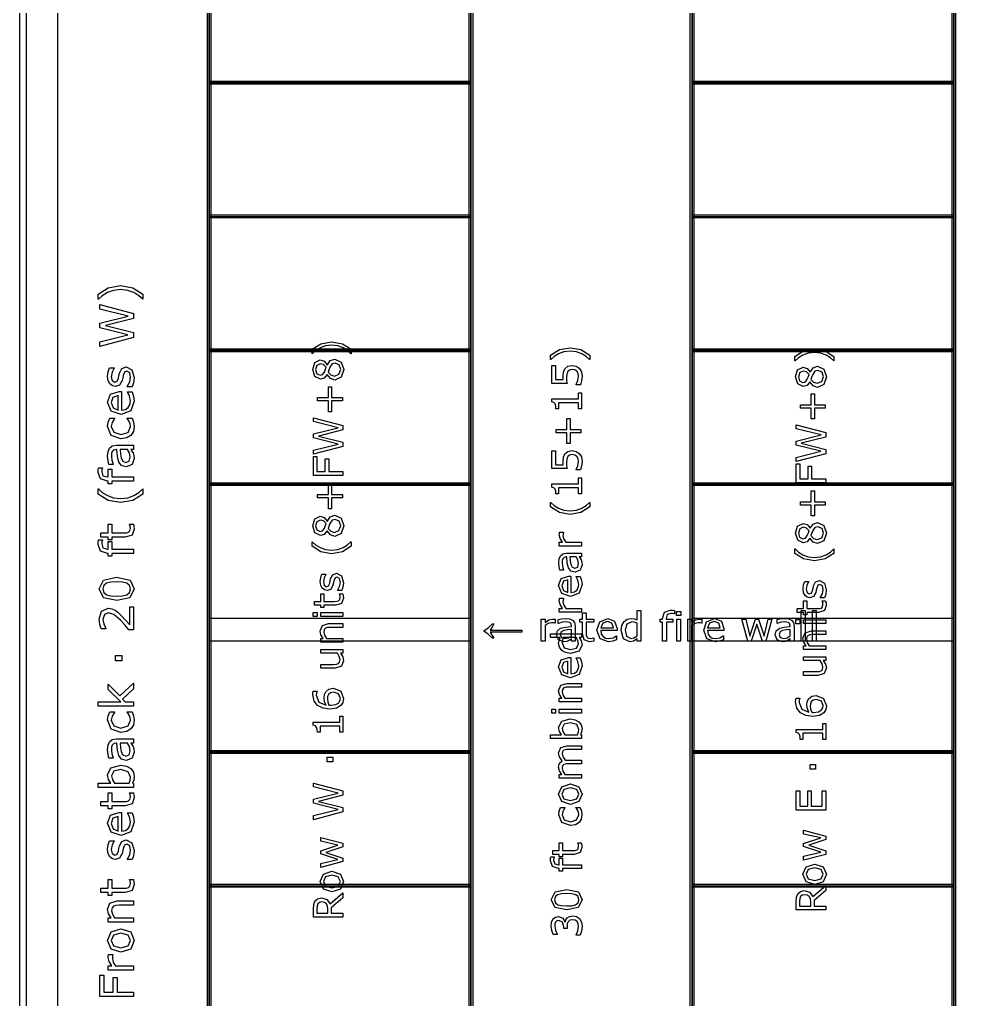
# Model space of a CAD drawing. Extents: x -17 to 192, y 167 to 459.
# Drawn here: x 94.56 to 138.58, y 370.01 to 414.56 of the extents above; entities that cross this region are included whole.
import ezdxf

# ---------------------------------------------------------------- set-up
doc = ezdxf.new("R2010")
doc.units = 0

msp = doc.modelspace()

# ---------------------------------------------------------------- linework, layer by layer
at = {"layer": 'Layer 1', "color": 7}
for points in [[(94.562067, 443.071168), (94.562067, 323.426942), (154.145953, 323.426942), (154.145953, 443.071168), (94.562067, 443.071168)], [(94.879361, 442.753876), (153.828659, 442.753876), (153.828659, 323.744236), (94.879361, 323.744236), (94.879361, 442.753876)], [(103.094869, 436.125865), (103.094869, 338.574319), (115.186106, 338.574319), (115.186106, 436.125865), (103.094869, 436.125865)], [(125.055258, 436.125865), (125.055258, 338.574319), (137.146495, 338.574319), (137.146495, 436.125865), (125.055258, 436.125865)]]:
    msp.add_lwpolyline(points, close=True, dxfattribs=at)
for points in [[(96.308212, 436.033364), (103.18737, 436.033364), (103.18737, 338.66682), (96.308212, 338.66682), (96.308212, 436.033364)], [(103.18737, 436.033364), (115.093605, 436.033364), (115.093605, 338.66682), (103.18737, 338.66682), (103.18737, 436.033364)], [(103.279871, 435.940863), (115.001104, 435.940863), (115.001104, 338.759321), (103.279871, 338.759321), (103.279871, 435.940863)], [(115.093605, 436.033364), (125.147759, 436.033364), (125.147759, 338.66682), (115.093605, 338.66682), (115.093605, 436.033364)], [(125.147759, 436.033364), (137.053994, 436.033364), (137.053994, 338.66682), (125.147759, 338.66682), (125.147759, 436.033364)], [(125.24026, 435.940863), (136.961493, 435.940863), (136.961493, 338.759321), (125.24026, 338.759321), (125.24026, 435.940863)], [(137.053994, 436.033364), (143.933152, 436.033364), (143.933152, 338.66682), (137.053994, 338.66682), (137.053994, 436.033364)], [(103.18737, 411.744438), (103.18737, 411.639018), (115.093605, 411.639018), (115.093605, 411.744438), (103.18737, 411.744438)], [(103.18737, 411.691728), (115.093605, 411.691728)], [(125.147759, 411.744438), (125.147759, 411.639018), (137.053994, 411.639018), (137.053994, 411.744438), (125.147759, 411.744438)], [(125.147759, 411.691728), (137.053994, 411.691728)], [(103.18737, 405.659029), (103.18737, 405.553609), (115.093605, 405.553609), (115.093605, 405.659029), (103.18737, 405.659029)], [(103.18737, 405.606319), (115.093605, 405.606319)], [(125.147759, 405.659029), (125.147759, 405.553609), (137.053994, 405.553609), (137.053994, 405.659029), (125.147759, 405.659029)], [(125.147759, 405.606319), (137.053994, 405.606319)], [(99.156661, 402.465977), (99.715802, 402.364692), (100.173652, 402.080472), (100.173652, 401.843795), (100.163307, 401.843795), (99.988642, 402.002957), (99.759199, 402.144551), (99.480146, 402.245836), (99.15665, 402.284077), (98.83419, 402.245836), (98.554105, 402.144551), (98.324661, 402.002957), (98.149997, 401.843795), (98.139652, 401.843795), (98.139652, 402.080472), (98.597505, 402.364692), (99.156643, 402.465977), (99.156661, 402.465977)], [(98.208917, 401.59678), (99.74784, 401.196804), (99.74784, 400.966329), (98.470399, 400.642834), (99.74784, 400.326575), (99.74784, 400.101267), (98.208917, 399.694058), (98.208917, 399.903864), (99.488424, 400.227356), (98.208917, 400.545684), (98.208917, 400.753422), (99.500828, 401.07485), (98.208917, 401.396276), (98.208917, 401.59678)], [(103.18737, 399.57362), (103.18737, 399.4682), (115.093605, 399.4682), (115.093605, 399.57362), (103.18737, 399.57362)], [(108.755588, 399.911502), (109.244833, 399.822877), (109.645454, 399.574182), (109.645454, 399.367091), (109.636406, 399.367091), (109.483575, 399.506359), (109.282812, 399.630253), (109.038641, 399.718877), (108.755582, 399.752337), (108.473431, 399.718877), (108.228356, 399.630253), (108.027593, 399.506359), (107.874759, 399.367091), (107.86571, 399.367091), (107.86571, 399.574182), (108.266331, 399.822877), (108.755577, 399.911502), (108.755588, 399.911502)], [(119.603459, 399.641045), (120.092705, 399.552418), (120.493326, 399.303726), (120.493326, 399.096634), (120.484277, 399.096634), (120.331446, 399.235903), (120.130683, 399.359796), (119.886513, 399.448421), (119.603454, 399.48188), (119.321302, 399.448421), (119.076227, 399.359796), (118.875464, 399.235903), (118.722631, 399.096634), (118.713582, 399.096634), (118.713582, 399.303726), (119.114203, 399.552418), (119.603448, 399.641045), (119.603459, 399.641045)], [(125.147759, 399.57362), (125.147759, 399.4682), (137.053994, 399.4682), (137.053994, 399.57362), (125.147759, 399.57362)], [(130.715988, 399.581808), (131.205233, 399.493183), (131.605854, 399.244491), (131.605854, 399.037396), (131.596806, 399.037396), (131.443975, 399.176665), (131.243212, 399.300559), (130.999041, 399.389183), (130.715982, 399.422645), (130.433831, 399.389183), (130.188756, 399.300559), (129.987993, 399.176665), (129.835159, 399.037396), (129.82611, 399.037396), (129.82611, 399.244491), (130.226731, 399.493183), (130.715977, 399.581808), (130.715988, 399.581808)], [(103.18737, 399.52091), (115.093605, 399.52091)], [(108.897568, 399.123825), (109.187861, 398.987268), (109.303616, 398.64543), (109.190573, 398.296355), (108.901185, 398.167035), (108.698615, 398.232149), (108.55392, 398.415729), (108.548496, 398.415729), (108.421888, 398.254757), (108.250065, 398.203208), (107.996851, 398.328007), (107.895563, 398.64543), (107.992329, 398.967374), (108.238307, 399.087651), (108.418271, 399.030679), (108.55573, 398.863375), (108.561154, 398.863375), (108.694996, 399.056904), (108.897566, 399.123825), (108.897568, 399.123825)], [(125.147759, 399.52091), (137.053994, 399.52091)], [(99.415045, 398.768017), (99.674461, 398.636758), (99.775746, 398.280192), (99.745774, 398.044547), (99.678593, 397.865747), (99.460519, 397.865747), (99.460519, 397.876092), (99.571106, 398.080731), (99.611413, 398.296739), (99.570072, 398.497243), (99.43985, 398.56959), (99.336495, 398.530316), (99.276552, 398.379421), (99.254856, 398.2709), (99.227985, 398.149978), (99.110161, 397.93397), (98.917925, 397.870925), (98.783567, 397.899865), (98.670913, 397.989781), (98.59443, 398.136542), (98.565493, 398.337046), (98.591342, 398.545818), (98.652318, 398.722551), (98.860058, 398.722551), (98.860058, 398.712206), (98.768073, 398.53134), (98.729833, 398.322565), (98.771174, 398.142733), (98.892097, 398.069351), (98.999583, 398.113793), (99.058495, 398.254353), (99.083287, 398.374244), (99.106015, 398.485863), (99.212467, 398.694635), (99.41504, 398.768017), (99.415045, 398.768017)], [(108.240117, 398.909497), (108.086378, 398.834437), (108.0285, 398.644525), (108.082761, 398.457327), (108.229263, 398.384982), (108.342306, 398.421153), (108.426409, 398.532387), (108.468915, 398.628248), (108.512322, 398.751237), (108.388429, 398.87513), (108.240117, 398.909497), (108.240117, 398.909497)], [(108.91475, 398.937529), (108.781813, 398.900453), (108.680528, 398.757568), (108.64345, 398.664422), (108.59552, 398.529675), (108.715797, 398.398545), (108.887623, 398.349711), (109.089288, 398.433816), (109.168869, 398.64724), (109.101046, 398.857948), (108.91475, 398.937529), (108.91475, 398.937529)], [(119.692989, 398.832567), (119.872953, 398.798203), (120.017645, 398.704152), (120.115313, 398.548606), (120.148775, 398.340609), (120.125254, 398.128088), (120.070088, 397.955361), (119.879274, 397.955361), (119.879274, 397.968008), (119.95976, 398.14164), (119.992317, 398.336977), (119.974219, 398.460873), (119.910915, 398.568487), (119.817769, 398.628174), (119.692065, 398.64897), (119.574503, 398.624549), (119.497634, 398.558533), (119.449705, 398.443683), (119.435232, 398.293561), (119.44608, 398.139825), (119.467776, 398.013217), (118.774147, 398.013217), (118.774147, 398.823502), (118.932408, 398.823502), (118.932408, 398.187754), (119.290524, 398.187754), (119.2851, 398.267336), (119.283247, 398.337873), (119.302245, 398.529593), (119.367356, 398.680617), (119.495771, 398.792755), (119.692917, 398.832546), (119.692989, 398.832567)], [(130.857968, 398.794131), (131.148261, 398.657574), (131.264016, 398.315736), (131.150973, 397.966663), (130.861585, 397.837343), (130.659015, 397.902454), (130.51432, 398.086035), (130.508896, 398.086035), (130.382288, 397.925063), (130.210465, 397.873517), (129.957251, 397.998313), (129.855963, 398.315736), (129.952729, 398.63768), (130.198707, 398.757957), (130.378671, 398.700984), (130.51613, 398.533681), (130.521554, 398.533681), (130.655396, 398.72721), (130.857966, 398.794131), (130.857968, 398.794131)], [(130.200517, 398.579803), (130.046778, 398.504743), (129.9889, 398.314831), (130.043161, 398.127633), (130.189663, 398.055288), (130.302706, 398.091462), (130.386809, 398.202695), (130.429315, 398.298554), (130.472722, 398.421542), (130.348829, 398.545439), (130.200517, 398.579803), (130.200517, 398.579803)], [(130.87515, 398.607838), (130.742213, 398.570759), (130.640928, 398.427874), (130.60385, 398.334727), (130.55592, 398.199981), (130.676197, 398.068853), (130.848023, 398.020019), (131.049688, 398.104122), (131.129269, 398.317545), (131.061446, 398.528254), (130.87515, 398.607838), (130.87515, 398.607838)], [(108.755588, 397.866796), (108.755588, 397.373934), (109.24845, 397.373934), (109.24845, 397.223812), (108.755588, 397.223812), (108.755588, 396.73095), (108.610895, 396.73095), (108.610895, 397.223812), (108.11803, 397.223812), (108.11803, 397.373934), (108.610895, 397.373934), (108.610895, 397.866796), (108.755588, 397.866796)], [(99.190768, 397.648707), (99.190768, 396.798112), (99.376805, 396.830153), (99.505995, 396.918003), (99.580409, 397.045127), (99.605201, 397.208425), (99.558692, 397.445102), (99.465673, 397.615634), (99.465673, 397.625979), (99.677546, 397.625979), (99.746792, 397.425475), (99.774698, 397.210502), (99.619668, 396.761951), (99.17732, 396.60072), (98.727735, 396.754715), (98.561336, 397.161924), (98.697763, 397.521593), (99.085335, 397.648717), (99.190768, 397.648707)], [(99.04194, 397.45957), (98.805263, 397.382057), (98.721546, 397.151579), (98.813531, 396.902501), (99.04194, 396.798112), (99.04194, 397.45957)], [(120.12074, 397.589104), (120.12074, 396.860209), (119.983281, 396.860209), (119.983281, 397.140553), (119.080754, 397.140553), (119.080754, 396.860209), (118.957763, 396.860209), (118.948714, 396.982296), (118.920681, 397.080869), (118.863706, 397.14598), (118.769655, 397.174015), (118.769655, 397.314186), (119.983276, 397.314186), (119.983276, 397.589104), (120.12074, 397.589104)], [(130.715988, 397.537102), (130.715988, 397.04424), (131.20885, 397.04424), (131.20885, 396.894118), (130.715988, 396.894118), (130.715988, 396.401255), (130.571295, 396.401255), (130.571295, 396.894118), (130.07843, 396.894118), (130.07843, 397.04424), (130.571295, 397.04424), (130.571295, 397.537102), (130.715988, 397.537102)], [(107.926311, 396.457839), (109.272874, 396.107862), (109.272874, 395.906194), (108.155114, 395.623138), (109.272874, 395.346411), (109.272874, 395.149264), (107.926316, 394.792956), (107.926316, 394.976537), (109.045886, 395.259596), (107.926316, 395.53813), (107.926316, 395.719901), (109.056739, 396.00115), (107.926316, 396.282399), (107.926311, 396.457839)], [(99.675492, 396.433279), (99.74784, 396.248277), (99.77369, 396.063275), (99.737516, 395.833831), (99.625894, 395.655031), (99.437791, 395.538245), (99.172176, 395.496903), (98.727759, 395.651931), (98.56653, 396.063275), (98.594433, 396.25758), (98.662648, 396.433279), (98.878653, 396.433279), (98.878653, 396.422933), (98.772201, 396.238964), (98.734992, 396.054996), (98.846615, 395.793514), (99.172176, 395.698428), (99.493602, 395.791448), (99.605224, 396.054996), (99.58972, 396.174887), (99.549413, 396.28444), (99.503937, 396.364021), (99.461564, 396.422933), (99.461564, 396.433279), (99.675492, 396.433279)], [(119.603459, 396.418893), (119.603459, 395.92603), (120.096322, 395.92603), (120.096322, 395.775911), (119.603459, 395.775911), (119.603459, 395.283046), (119.458767, 395.283046), (119.458767, 395.775911), (118.965901, 395.775911), (118.965901, 395.92603), (119.458767, 395.92603), (119.458767, 396.418893), (119.603459, 396.418893)], [(129.886711, 396.128148), (131.233274, 395.778168), (131.233274, 395.5765), (130.115514, 395.293444), (131.233274, 395.016716), (131.233274, 394.81957), (129.886716, 394.463262), (129.886716, 394.646843), (131.006286, 394.929901), (129.886716, 395.208436), (129.886716, 395.390207), (131.017139, 395.671456), (129.886716, 395.952705), (129.886711, 396.128148)], [(99.74784, 395.205447), (99.74784, 395.012177), (99.624851, 395.012177), (99.674461, 394.941898), (99.72407, 394.85715), (99.763342, 394.745527), (99.779878, 394.597734), (99.676527, 394.333151), (99.412976, 394.22463), (99.201103, 394.280441), (99.072947, 394.44167), (99.009902, 394.694886), (98.985111, 395.012177), (98.955139, 395.012177), (98.845583, 394.988417), (98.777371, 394.922272), (98.745332, 394.823053), (98.737077, 394.702131), (98.757741, 394.531599), (98.815619, 394.337294), (98.815619, 394.326949), (98.618216, 394.326949), (98.584109, 394.491279), (98.565509, 394.703154), (98.586172, 394.915027), (98.654387, 395.072123), (98.777376, 395.171342), (98.964444, 395.205447), (99.74784, 395.205447)], [(99.46362, 395.012177), (99.142194, 395.012177), (99.157698, 394.802373), (99.18767, 394.612204), (99.262084, 394.476812), (99.399543, 394.425133), (99.549405, 394.48508), (99.599015, 394.668013), (99.55974, 394.855081), (99.463622, 395.012177), (99.46362, 395.012177)], [(108.085476, 394.686244), (108.085476, 394.005279), (108.465295, 394.005279), (108.465295, 394.590386), (108.62446, 394.590386), (108.62446, 394.005279), (109.272874, 394.005279), (109.272874, 393.82622), (107.926316, 393.82622), (107.926316, 394.686244), (108.085476, 394.686244)], [(119.692989, 394.962009), (119.872953, 394.927642), (120.017645, 394.833591), (120.115313, 394.678045), (120.148775, 394.470048), (120.125254, 394.25753), (120.070088, 394.084802), (119.879274, 394.084802), (119.879274, 394.097476), (119.95976, 394.271108), (119.992317, 394.466445), (119.974219, 394.590338), (119.910915, 394.697955), (119.817769, 394.75764), (119.692065, 394.778436), (119.574503, 394.754015), (119.497634, 394.687999), (119.449705, 394.573148), (119.435232, 394.423029), (119.44608, 394.269291), (119.467776, 394.142685), (118.774147, 394.142685), (118.774147, 394.952971), (118.932408, 394.952971), (118.932408, 394.31722), (119.290524, 394.31722), (119.2851, 394.396801), (119.283247, 394.467342), (119.302245, 394.659061), (119.367356, 394.810085), (119.495771, 394.922221), (119.692917, 394.962014), (119.692989, 394.962009)], [(130.045876, 394.35655), (130.045876, 393.675585), (130.425695, 393.675585), (130.425695, 394.260692), (130.58486, 394.260692), (130.58486, 393.675585), (131.233274, 393.675585), (131.233274, 393.496528), (129.886716, 393.496528), (129.886716, 394.35655), (130.045876, 394.35655)], [(98.327773, 394.185355), (98.327773, 394.17501), (98.309173, 394.091296), (98.298827, 394.000345), (98.354636, 393.818444), (98.554108, 393.762633), (98.593382, 393.762633), (98.593382, 394.112999), (98.75668, 394.112999), (98.75668, 393.768835), (99.74784, 393.768835), (99.74784, 393.574531), (98.756688, 393.574531), (98.756688, 393.443274), (98.59339, 393.443274), (98.59339, 393.574531), (98.55515, 393.574531), (98.239923, 393.67685), (98.129336, 393.97244), (98.135527, 394.089227), (98.149999, 394.185344), (98.327773, 394.185355)], [(103.18737, 393.488211), (103.18737, 393.382791), (115.093605, 393.382791), (115.093605, 393.488211), (103.18737, 393.488211)], [(103.18737, 393.435501), (115.093605, 393.435501)], [(108.755588, 393.455444), (108.755588, 392.962579), (109.24845, 392.962579), (109.24845, 392.812459), (108.755588, 392.812459), (108.755588, 392.319597), (108.610895, 392.319597), (108.610895, 392.812459), (108.11803, 392.812459), (108.11803, 392.962579), (108.610895, 392.962579), (108.610895, 393.455444), (108.755588, 393.455444)], [(120.12074, 393.718545), (120.12074, 392.989651), (119.983281, 392.989651), (119.983281, 393.269995), (119.080754, 393.269995), (119.080754, 392.989651), (118.957763, 392.989651), (118.948714, 393.111735), (118.920681, 393.210308), (118.863706, 393.275419), (118.769655, 393.303454), (118.769655, 393.443628), (119.983276, 393.443628), (119.983276, 393.718545), (120.12074, 393.718545)], [(125.147759, 393.488211), (125.147759, 393.382791), (137.053994, 393.382791), (137.053994, 393.488211), (125.147759, 393.488211)], [(125.147759, 393.435501), (137.053994, 393.435501)], [(100.173652, 393.221074), (100.173652, 392.984397), (99.715802, 392.700176), (99.156661, 392.598891), (98.597523, 392.700176), (98.13967, 392.984397), (98.13967, 393.221074), (98.150015, 393.221074), (98.32468, 393.060877), (98.554124, 392.920317), (98.834208, 392.819032), (99.156669, 392.780792), (99.480164, 392.818001), (99.759217, 392.920317), (99.988661, 393.061912), (100.163325, 393.221074), (100.173652, 393.221074)], [(130.715988, 393.12575), (130.715988, 392.632887), (131.20885, 392.632887), (131.20885, 392.482765), (130.715988, 392.482765), (130.715988, 391.989903), (130.571295, 391.989903), (130.571295, 392.482765), (130.07843, 392.482765), (130.07843, 392.632887), (130.571295, 392.632887), (130.571295, 393.12575), (130.715988, 393.12575)], [(120.493326, 392.605307), (120.493326, 392.398213), (120.092705, 392.149521), (119.603459, 392.060896), (119.114213, 392.149521), (118.713592, 392.398213), (118.713592, 392.605307), (118.722641, 392.605307), (118.875475, 392.465134), (119.076238, 392.342145), (119.321313, 392.25352), (119.603464, 392.220058), (119.886523, 392.252615), (120.130694, 392.342145), (120.331457, 392.466039), (120.484288, 392.605307), (120.493326, 392.605307)], [(108.897568, 392.019356), (109.187861, 391.882802), (109.303616, 391.540964), (109.190573, 391.191889), (108.901185, 391.062568), (108.698615, 391.127682), (108.55392, 391.311261), (108.548496, 391.311261), (108.421888, 391.150291), (108.250065, 391.098742), (107.996851, 391.223541), (107.895563, 391.540964), (107.992329, 391.862905), (108.238307, 391.983182), (108.418271, 391.92621), (108.55573, 391.758908), (108.561154, 391.758908), (108.694996, 391.952435), (108.897566, 392.019356), (108.897568, 392.019356)], [(99.737505, 391.624276), (99.761265, 391.504386), (99.770578, 391.389665), (99.675492, 391.120947), (99.370603, 391.028964), (98.756688, 391.028964), (98.756688, 390.897705), (98.59339, 390.897705), (98.59339, 391.028964), (98.261627, 391.028964), (98.261627, 391.223266), (98.59339, 391.223266), (98.59339, 391.624276), (98.756688, 391.624276), (98.756688, 391.223266), (99.282753, 391.223266), (99.425379, 391.227394), (99.520463, 391.256331), (99.581441, 391.318344), (99.600041, 391.440298), (99.5866, 391.539517), (99.562841, 391.613931), (99.562841, 391.624276), (99.737505, 391.624276)], [(108.240117, 391.805028), (108.086378, 391.729968), (108.0285, 391.540059), (108.082761, 391.352861), (108.229263, 391.280513), (108.342306, 391.316687), (108.426409, 391.42792), (108.468915, 391.523782), (108.512322, 391.64677), (108.388429, 391.770664), (108.240117, 391.805028), (108.240117, 391.805028)], [(108.91475, 391.833063), (108.781813, 391.795987), (108.680528, 391.653102), (108.64345, 391.559955), (108.59552, 391.425208), (108.715797, 391.294078), (108.887623, 391.245244), (109.089288, 391.329347), (109.168869, 391.542771), (109.101046, 391.753482), (108.91475, 391.833063), (108.91475, 391.833063)], [(130.857968, 391.689662), (131.148261, 391.553108), (131.264016, 391.211269), (131.150973, 390.862194), (130.861585, 390.732874), (130.659015, 390.797988), (130.51432, 390.981569), (130.508896, 390.981569), (130.382288, 390.820597), (130.210465, 390.769048), (129.957251, 390.893846), (129.855963, 391.211269), (129.952729, 391.533214), (130.198707, 391.653491), (130.378671, 391.596515), (130.51613, 391.429214), (130.521554, 391.429214), (130.655396, 391.622744), (130.857966, 391.689662), (130.857968, 391.689662)], [(119.295985, 391.253325), (119.295985, 391.244276), (119.283337, 391.170119), (119.278813, 391.086016), (119.314082, 390.934087), (119.403612, 390.793011), (120.12074, 390.793011), (120.12074, 390.622996), (119.110597, 390.622996), (119.110597, 390.793011), (119.259811, 390.793011), (119.144961, 390.971166), (119.110597, 391.129423), (119.113322, 391.193632), (119.121471, 391.25332), (119.295985, 391.253325)], [(130.200517, 391.475336), (130.046778, 391.400274), (129.9889, 391.210364), (130.043161, 391.023167), (130.189663, 390.950819), (130.302706, 390.986993), (130.386809, 391.098226), (130.429315, 391.194087), (130.472722, 391.317076), (130.348829, 391.44097), (130.200517, 391.475336), (130.200517, 391.475336)], [(130.87515, 391.503369), (130.742213, 391.466293), (130.640928, 391.323408), (130.60385, 391.230261), (130.55592, 391.095514), (130.676197, 390.964384), (130.848023, 390.91555), (131.049688, 390.999653), (131.129269, 391.213079), (131.061446, 391.423788), (130.87515, 391.503369), (130.87515, 391.503369)], [(98.327773, 390.90184), (98.327773, 390.891495), (98.309173, 390.807778), (98.298827, 390.716828), (98.354636, 390.534927), (98.554108, 390.479116), (98.593382, 390.479116), (98.593382, 390.829482), (98.75668, 390.829482), (98.75668, 390.485318), (99.74784, 390.485318), (99.74784, 390.291013), (98.756688, 390.291013), (98.756688, 390.159756), (98.59339, 390.159756), (98.59339, 390.291013), (98.55515, 390.291013), (98.239923, 390.393333), (98.129336, 390.688922), (98.135527, 390.805712), (98.149999, 390.90183), (98.327773, 390.90184)], [(109.645454, 390.819303), (109.645454, 390.612208), (109.244833, 390.363516), (108.755588, 390.274892), (108.266342, 390.363516), (107.865721, 390.612208), (107.865721, 390.819303), (107.87477, 390.819303), (108.027604, 390.679129), (108.228366, 390.556141), (108.473442, 390.467516), (108.755593, 390.434054), (109.038652, 390.466611), (109.282822, 390.556141), (109.483585, 390.680034), (109.636416, 390.819303), (109.645454, 390.819303)], [(120.12074, 390.295632), (120.12074, 390.126522), (120.013124, 390.126522), (120.056531, 390.065025), (120.099941, 389.99087), (120.134305, 389.893202), (120.148778, 389.763881), (120.058343, 389.532371), (119.827738, 389.437415), (119.642347, 389.486249), (119.530212, 389.627328), (119.475046, 389.848889), (119.453351, 390.126522), (119.42713, 390.126522), (119.331269, 390.105725), (119.271585, 390.047848), (119.243549, 389.961033), (119.236326, 389.855226), (119.254424, 389.706009), (119.305065, 389.535993), (119.305065, 389.526945), (119.132337, 389.526945), (119.102495, 389.670735), (119.086223, 389.856123), (119.104321, 390.041514), (119.164008, 390.178972), (119.271624, 390.265787), (119.435309, 390.295632), (120.12074, 390.295632)], [(131.605854, 390.489609), (131.605854, 390.282517), (131.205233, 390.033822), (130.715988, 389.945197), (130.226742, 390.033822), (129.826121, 390.282517), (129.826121, 390.489609), (129.83517, 390.489609), (129.988004, 390.349438), (130.188766, 390.226446), (130.433842, 390.137822), (130.715993, 390.104363), (130.999052, 390.136917), (131.243222, 390.226446), (131.443985, 390.35034), (131.596816, 390.489609), (131.605854, 390.489609)], [(119.872048, 390.126522), (119.590799, 390.126522), (119.604372, 389.942941), (119.630592, 389.776542), (119.695703, 389.658075), (119.81598, 389.612857), (119.94711, 389.665308), (119.990518, 389.825376), (119.956153, 389.989063), (119.872051, 390.126522), (119.872048, 390.126522)], [(108.981671, 389.38412), (109.20866, 389.26927), (109.297287, 388.957273), (109.271067, 388.751084), (109.212287, 388.594636), (109.02147, 388.594636), (109.02147, 388.603685), (109.118236, 388.782741), (109.153505, 388.971749), (109.117331, 389.147189), (109.003386, 389.210493), (108.912951, 389.176129), (108.8605, 389.044096), (108.841503, 388.94914), (108.817982, 388.843333), (108.714887, 388.654326), (108.546681, 388.599163), (108.429119, 388.624484), (108.330546, 388.70316), (108.263625, 388.831575), (108.238304, 389.007018), (108.260926, 389.189694), (108.314282, 389.344335), (108.496053, 389.344335), (108.496053, 389.335286), (108.41557, 389.177028), (108.382108, 388.994352), (108.418281, 388.836997), (108.524088, 388.77279), (108.61814, 388.811676), (108.669686, 388.934665), (108.691381, 389.039569), (108.711278, 389.137238), (108.804425, 389.319914), (108.981674, 389.38412), (108.981671, 389.38412)], [(98.977861, 389.205821), (99.586608, 389.075596), (99.779878, 388.673554), (99.58351, 388.268411), (98.97993, 388.141287), (98.374281, 388.27048), (98.177913, 388.673554), (98.377382, 389.077665), (98.977861, 389.205821), (98.977861, 389.205821)], [(99.447083, 388.934004), (99.250712, 388.982579), (98.977861, 388.99602), (98.70501, 388.982579), (98.508642, 388.93297), (98.388751, 388.833751), (98.348445, 388.673554), (98.388751, 388.512325), (98.510708, 388.412072), (98.710177, 388.363497), (98.97993, 388.351088), (99.24968, 388.362465), (99.443982, 388.411043), (99.566974, 388.50716), (99.609347, 388.673557), (99.56904, 388.834788), (99.447083, 388.934007), (99.447083, 388.934004)], [(119.633301, 389.252932), (119.633301, 388.508663), (119.796083, 388.536698), (119.909127, 388.613565), (119.974238, 388.724798), (119.995934, 388.867683), (119.955238, 389.074778), (119.873847, 389.223992), (119.873847, 389.233041), (120.059238, 389.233041), (120.119827, 389.057601), (120.144248, 388.869498), (120.008596, 388.477016), (119.621541, 388.33594), (119.228153, 388.470687), (119.082556, 388.826996), (119.201928, 389.141704), (119.541055, 389.252937), (119.633301, 389.252932)], [(119.503079, 389.087438), (119.295985, 389.019612), (119.222735, 388.817947), (119.303221, 388.600002), (119.503079, 388.508663), (119.503079, 389.087438)], [(130.942071, 389.054426), (131.16906, 388.939576), (131.257687, 388.627579), (131.231467, 388.421392), (131.172687, 388.264942), (130.98187, 388.264942), (130.98187, 388.273991), (131.078636, 388.453047), (131.113905, 388.642055), (131.077731, 388.817497), (130.963786, 388.880798), (130.873351, 388.846434), (130.8209, 388.714402), (130.801903, 388.619446), (130.778382, 388.513639), (130.675287, 388.324632), (130.507081, 388.269469), (130.389519, 388.294789), (130.290946, 388.373466), (130.224025, 388.501881), (130.198704, 388.677324), (130.221326, 388.86), (130.274682, 389.01464), (130.456453, 389.01464), (130.456453, 389.005592), (130.37597, 388.847334), (130.342508, 388.664658), (130.378681, 388.507303), (130.484488, 388.443096), (130.57854, 388.481982), (130.630086, 388.604971), (130.651781, 388.709875), (130.671678, 388.807543), (130.764825, 388.990219), (130.942074, 389.054426), (130.942071, 389.054426)], [(109.263825, 388.457175), (109.284621, 388.352273), (109.292771, 388.251893), (109.20957, 388.016763), (108.942791, 387.936277), (108.405616, 387.936277), (108.405616, 387.821427), (108.262731, 387.821427), (108.262731, 387.936277), (107.972438, 387.936277), (107.972438, 388.106293), (108.262731, 388.106293), (108.262731, 388.457175), (108.405616, 388.457175), (108.405616, 388.106293), (108.865922, 388.106293), (108.99072, 388.109917), (109.073921, 388.135238), (109.127277, 388.189499), (109.143548, 388.29621), (109.131801, 388.383025), (109.111005, 388.448136), (109.111005, 388.457185), (109.263825, 388.457175)], [(119.295985, 388.24731), (119.295985, 388.238261), (119.283337, 388.164104), (119.278813, 388.080001), (119.314082, 387.928072), (119.403612, 387.786997), (120.12074, 387.786997), (120.12074, 387.616981), (119.110597, 387.616981), (119.110597, 387.786997), (119.259811, 387.786997), (119.144961, 387.965151), (119.110597, 388.123411), (119.113322, 388.187618), (119.121471, 388.247305), (119.295985, 388.24731)], [(131.224225, 388.127483), (131.245021, 388.022579), (131.253171, 387.922198), (131.16997, 387.687071), (130.903191, 387.606585), (130.366016, 387.606585), (130.366016, 387.491732), (130.223131, 387.491732), (130.223131, 387.606585), (129.932838, 387.606585), (129.932838, 387.776598), (130.223131, 387.776598), (130.223131, 388.127483), (130.366016, 388.127483), (130.366016, 387.776598), (130.826322, 387.776598), (130.95112, 387.780223), (131.034321, 387.805544), (131.087677, 387.859804), (131.103948, 387.966516), (131.092201, 388.053331), (131.071405, 388.118445), (131.071405, 388.127494), (131.224225, 388.127483)], [(99.74784, 387.862237), (99.74784, 386.820441), (99.531832, 386.820441), (99.345798, 387.037481), (99.160796, 387.241086), (98.855907, 387.512902), (98.610959, 387.586284), (98.42389, 387.506703), (98.355678, 387.286562), (98.388751, 387.082955), (98.490036, 386.869016), (98.490036, 386.858671), (98.272996, 386.858671), (98.20685, 387.054007), (98.176878, 387.291719), (98.291599, 387.662754), (98.600624, 387.797112), (98.764956, 387.774384), (98.908614, 387.709271), (99.034707, 387.614187), (99.172166, 387.482928), (99.383004, 387.254519), (99.571106, 387.034378), (99.571106, 387.862234), (99.74784, 387.862237)], [(108.09362, 387.607099), (108.09362, 387.415379), (107.917272, 387.415379), (107.917272, 387.607099), (108.09362, 387.607099)], [(109.272874, 387.596248), (109.272874, 387.426232), (108.262731, 387.426232), (108.262731, 387.596248), (109.272874, 387.596248)], [(120.687959, 386.300803), (120.583057, 386.280007), (120.482674, 386.271858), (120.247547, 386.355059), (120.167061, 386.621838), (120.167061, 387.159013), (120.052211, 387.159013), (120.052211, 387.301898), (120.167061, 387.301898), (120.167061, 387.592191), (120.337076, 387.592191), (120.337076, 387.301898), (120.687959, 387.301898), (120.687959, 387.159013), (120.337076, 387.159013), (120.337076, 386.698707), (120.340701, 386.573909), (120.366022, 386.490708), (120.42028, 386.437352), (120.526992, 386.42108), (120.613809, 386.432828), (120.67892, 386.453624), (120.687969, 386.453624), (120.687959, 386.300803)], [(122.815862, 386.29176), (122.645849, 386.29176), (122.645849, 386.397567), (122.493015, 386.298994), (122.320287, 386.263725), (122.032707, 386.402993), (121.9269, 386.789144), (121.963074, 387.017942), (122.062552, 387.188863), (122.205435, 387.293765), (122.37545, 387.329939), (122.516529, 387.312767), (122.645849, 387.261219), (122.645849, 387.698918), (122.815862, 387.698918), (122.815862, 386.29176)], [(124.345096, 387.534318), (124.336047, 387.534318), (124.262795, 387.55059), (124.183214, 387.559639), (124.024051, 387.510805), (123.975217, 387.336268), (123.975217, 387.301903), (124.281787, 387.301903), (124.281787, 387.159018), (123.980644, 387.159018), (123.980644, 386.29176), (123.810628, 386.29176), (123.810628, 387.159018), (123.695778, 387.159018), (123.695778, 387.301903), (123.810628, 387.301903), (123.810628, 387.335365), (123.900158, 387.611188), (124.158798, 387.707951), (124.260988, 387.702527), (124.345091, 387.68988), (124.345096, 387.534318)], [(124.635389, 387.471014), (124.443669, 387.471014), (124.443669, 387.647362), (124.635389, 387.647362), (124.635389, 387.471014)], [(130.28749, 386.29176), (130.117474, 386.29176), (130.117474, 387.698908), (130.28749, 387.698908), (130.28749, 386.29176)], [(130.795728, 386.29176), (130.625712, 386.29176), (130.625712, 387.698908), (130.795728, 387.698908), (130.795728, 386.29176)], [(103.18737, 387.350092), (115.093605, 387.350092), (115.093605, 386.29176), (103.18737, 386.29176), (103.18737, 387.350092)], [(109.272874, 387.097054), (109.272874, 386.927038), (108.697716, 386.927038), (108.56749, 386.918889), (108.471632, 386.889047), (108.415564, 386.823933), (108.396567, 386.713604), (108.430931, 386.568007), (108.518651, 386.422407), (109.272874, 386.422407), (109.272874, 386.252394), (108.262731, 386.252394), (108.262731, 386.422407), (108.374869, 386.422407), (108.271774, 386.586999), (108.234695, 386.761534), (108.333268, 387.011131), (108.617229, 387.097043), (109.272874, 387.097054)], [(116.067704, 387.083959), (116.136435, 387.083959), (116.055949, 386.933839), (115.960088, 386.804519), (117.402504, 386.804519), (117.402504, 386.71318), (115.960088, 386.71318), (116.139147, 386.433741), (116.068609, 386.433741), (115.867846, 386.630887), (115.694214, 386.74212), (115.694214, 386.782815), (115.860613, 386.885005), (116.067704, 387.083959), (116.067704, 387.083959)], [(118.9236, 387.116515), (118.914551, 387.116515), (118.840394, 387.129163), (118.756291, 387.133687), (118.604362, 387.098418), (118.463286, 387.008888), (118.463286, 386.29176), (118.293271, 386.29176), (118.293271, 387.301903), (118.463286, 387.301903), (118.463286, 387.152689), (118.641441, 387.267539), (118.799698, 387.301903), (118.863907, 387.299178), (118.923595, 387.291029), (118.9236, 387.116515)], [(119.836075, 386.29176), (119.666964, 386.29176), (119.666964, 386.399376), (119.605467, 386.355969), (119.531313, 386.312559), (119.433645, 386.278195), (119.304324, 386.263722), (119.072814, 386.354157), (118.977858, 386.584762), (119.026692, 386.770153), (119.16777, 386.882288), (119.389332, 386.937454), (119.666964, 386.959149), (119.666964, 386.98537), (119.646168, 387.081231), (119.588291, 387.140915), (119.501476, 387.168951), (119.395669, 387.176174), (119.246452, 387.158076), (119.076436, 387.107435), (119.067388, 387.107435), (119.067388, 387.280163), (119.211178, 387.310005), (119.396566, 387.326277), (119.581957, 387.308179), (119.719415, 387.248492), (119.80623, 387.140876), (119.836075, 386.977191), (119.836075, 386.29176)], [(121.738798, 386.779199), (120.994528, 386.779199), (121.022563, 386.616417), (121.099433, 386.503373), (121.210666, 386.438262), (121.353551, 386.416566), (121.560643, 386.457262), (121.70986, 386.538653), (121.718909, 386.538653), (121.718909, 386.353262), (121.543466, 386.292673), (121.355364, 386.268252), (120.962884, 386.403904), (120.821806, 386.790959), (120.956553, 387.184347), (121.312861, 387.329944), (121.627569, 387.210572), (121.738803, 386.871445), (121.738798, 386.779199)], [(121.573304, 386.909421), (121.50548, 387.116515), (121.303813, 387.189765), (121.085868, 387.109279), (120.994528, 386.909421), (121.573304, 386.909421)], [(122.645849, 386.540452), (122.645849, 387.120132), (122.522858, 387.162635), (122.40439, 387.174382), (122.181924, 387.074905), (122.102343, 386.792751), (122.163837, 386.518738), (122.360983, 386.425591), (122.507485, 386.457243), (122.645849, 386.540442), (122.645849, 386.540452)], [(124.624536, 386.29176), (124.45452, 386.29176), (124.45452, 387.301903), (124.624536, 387.301903), (124.624536, 386.29176)], [(125.591272, 387.116515), (125.582223, 387.116515), (125.508068, 387.129163), (125.423965, 387.133687), (125.272036, 387.098418), (125.130958, 387.008888), (125.130958, 386.29176), (124.960945, 386.29176), (124.960945, 387.301903), (125.130958, 387.301903), (125.130958, 387.152689), (125.309112, 387.267539), (125.467373, 387.301903), (125.531579, 387.299178), (125.591266, 387.291029), (125.591272, 387.116515)], [(125.147759, 387.350092), (137.053994, 387.350092), (137.053994, 386.29176), (125.147759, 386.29176), (125.147759, 387.350092)], [(126.596893, 386.779199), (125.852624, 386.779199), (125.880659, 386.616417), (125.957529, 386.503373), (126.068762, 386.438262), (126.211647, 386.416566), (126.418739, 386.457262), (126.567956, 386.538653), (126.577005, 386.538653), (126.577005, 386.353262), (126.401562, 386.292673), (126.21346, 386.268252), (125.820977, 386.403904), (125.679902, 386.790959), (125.814648, 387.184347), (126.170957, 387.329944), (126.485665, 387.210572), (126.596899, 386.871445), (126.596893, 386.779199)], [(126.431399, 386.909421), (126.363573, 387.116515), (126.161908, 387.189765), (125.943963, 387.109279), (125.852624, 386.909421), (126.431399, 386.909421)], [(128.776346, 387.301903), (128.513183, 386.29176), (128.355828, 386.29176), (128.096283, 387.070393), (127.838547, 386.29176), (127.682096, 386.29176), (127.416222, 387.301903), (127.593472, 387.301903), (127.778862, 386.519653), (128.031171, 387.301903), (128.171342, 387.301903), (128.429983, 386.519653), (128.605425, 387.301903), (128.776346, 387.301903)], [(129.788296, 386.29176), (129.619185, 386.29176), (129.619185, 386.399376), (129.557691, 386.355969), (129.483536, 386.312559), (129.385868, 386.278195), (129.256548, 386.263722), (129.025038, 386.354157), (128.930081, 386.584762), (128.978916, 386.770153), (129.119991, 386.882288), (129.341556, 386.937454), (129.619185, 386.959149), (129.619185, 386.98537), (129.598389, 387.081231), (129.540511, 387.140915), (129.453694, 387.168951), (129.347887, 387.176174), (129.198673, 387.158076), (129.028657, 387.107435), (129.019608, 387.107435), (129.019608, 387.280163), (129.163399, 387.310005), (129.348787, 387.326277), (129.534175, 387.308179), (129.671634, 387.248492), (129.758451, 387.140876), (129.788293, 386.977191), (129.788296, 386.29176)], [(130.05402, 387.277407), (130.05402, 387.085688), (129.877672, 387.085688), (129.877672, 387.277407), (130.05402, 387.277407)], [(131.233274, 387.266554), (131.233274, 387.096538), (130.223131, 387.096538), (130.223131, 387.266554), (131.233274, 387.266554)], [(119.666964, 386.540452), (119.666964, 386.821701), (119.483384, 386.808128), (119.316985, 386.781908), (119.198518, 386.716797), (119.1533, 386.59652), (119.205751, 386.46539), (119.365819, 386.421982), (119.529503, 386.456347), (119.666964, 386.540449), (119.666964, 386.540452)], [(129.619185, 386.540452), (129.619185, 386.821701), (129.435604, 386.808128), (129.269208, 386.781908), (129.150738, 386.716797), (129.105524, 386.59652), (129.157975, 386.46539), (129.318042, 386.421982), (129.481726, 386.456347), (129.619185, 386.540449), (129.619185, 386.540452)], [(131.233274, 386.76736), (131.233274, 386.597344), (130.658116, 386.597344), (130.52789, 386.589195), (130.432032, 386.559353), (130.375964, 386.494239), (130.356967, 386.38391), (130.391331, 386.238313), (130.479051, 386.092715), (131.233274, 386.092715), (131.233274, 385.9227), (130.223131, 385.9227), (130.223131, 386.092715), (130.335269, 386.092715), (130.232174, 386.257305), (130.195095, 386.431839), (130.293668, 386.681436), (130.577629, 386.767349), (131.233274, 386.76736)], [(120.12074, 386.631261), (120.12074, 386.461245), (120.014933, 386.461245), (120.113506, 386.308412), (120.148775, 386.135684), (120.009507, 385.848106), (119.623356, 385.742297), (119.394558, 385.77847), (119.223637, 385.877948), (119.118735, 386.020834), (119.082561, 386.190849), (119.099733, 386.331925), (119.151281, 386.461245), (118.713582, 386.461245), (118.713582, 386.631261), (120.12074, 386.631261)], [(119.872048, 386.461245), (119.292368, 386.461245), (119.249865, 386.338257), (119.238118, 386.219787), (119.337595, 385.99732), (119.619749, 385.917739), (119.893762, 385.979233), (119.986909, 386.176379), (119.955257, 386.322882), (119.872058, 386.461245), (119.872048, 386.461245)], [(109.272874, 385.9178), (109.272874, 385.747784), (109.160736, 385.747784), (109.264735, 385.583195), (109.300909, 385.409562), (109.204143, 385.161775), (108.918375, 385.07315), (108.262731, 385.07315), (108.262731, 385.243163), (108.837889, 385.243163), (108.969921, 385.250413), (109.063068, 385.28116), (109.120945, 385.344464), (109.139043, 385.457505), (109.104679, 385.601295), (109.016956, 385.747797), (108.262741, 385.747797), (108.262741, 385.917813), (109.272874, 385.9178)], [(99.219709, 385.64842), (99.219709, 385.401408), (98.92722, 385.401408), (98.92722, 385.64842), (99.219709, 385.64842)], [(119.633301, 385.554197), (119.633301, 384.809927), (119.796083, 384.837962), (119.909127, 384.914829), (119.974238, 385.026062), (119.995934, 385.168948), (119.955238, 385.376042), (119.873847, 385.525256), (119.873847, 385.534305), (120.059238, 385.534305), (120.119827, 385.358866), (120.144248, 385.170763), (120.008596, 384.77828), (119.621541, 384.637205), (119.228153, 384.771949), (119.082556, 385.128258), (119.201928, 385.442969), (119.541055, 385.554202), (119.633301, 385.554197)], [(119.503079, 385.388703), (119.295985, 385.320877), (119.222735, 385.119209), (119.303221, 384.901264), (119.503079, 384.809927), (119.503079, 385.388703)], [(131.233274, 385.588105), (131.233274, 385.41809), (131.121136, 385.41809), (131.225135, 385.2535), (131.261309, 385.079868), (131.164543, 384.832081), (130.878775, 384.743456), (130.223131, 384.743456), (130.223131, 384.913469), (130.798289, 384.913469), (130.930321, 384.920719), (131.023468, 384.951466), (131.081345, 385.01477), (131.099443, 385.12781), (131.065079, 385.271601), (130.977356, 385.418103), (130.223141, 385.418103), (130.223141, 385.588119), (131.233274, 385.588105)], [(99.74784, 384.382348), (99.74784, 384.126034), (99.242444, 383.663013), (99.362335, 383.536924), (99.74784, 383.536924), (99.74784, 383.342622), (98.13967, 383.342622), (98.13967, 383.536924), (99.171131, 383.536924), (98.59339, 384.098128), (98.59339, 384.343076), (99.126689, 383.806674), (99.74784, 384.382348)], [(108.836079, 384.161577), (109.171589, 384.025928), (109.300909, 383.69494), (109.270162, 383.514074), (109.178823, 383.370283), (108.979869, 383.250007), (108.681438, 383.208406), (108.364016, 383.24639), (108.118035, 383.369378), (107.958873, 383.574663), (107.900995, 383.867668), (107.90552, 383.957197), (107.921791, 384.03045), (108.094522, 384.03045), (108.094522, 384.021401), (108.069201, 383.944532), (108.056554, 383.840532), (108.178641, 383.530345), (108.506914, 383.395599), (108.437281, 383.544815), (108.41286, 383.715733), (108.429132, 383.86676), (108.492434, 384.001504), (108.631702, 384.120876), (108.836082, 384.161572), (108.836079, 384.161577)], [(108.843302, 383.977999), (108.704036, 383.952678), (108.608175, 383.871287), (108.570194, 383.779046), (108.561146, 383.673239), (108.579243, 383.530353), (108.635311, 383.394704), (108.674197, 383.391979), (108.720319, 383.391185), (108.946402, 383.420125), (109.076627, 383.501516), (109.13541, 383.591043), (109.153507, 383.696853), (109.073926, 383.90304), (108.843318, 383.978102), (108.843302, 383.977999)], [(120.12074, 384.381271), (120.12074, 384.211255), (119.545582, 384.211255), (119.415356, 384.203106), (119.319498, 384.173264), (119.26343, 384.10815), (119.244433, 383.997821), (119.278797, 383.852224), (119.366517, 383.706627), (120.12074, 383.706627), (120.12074, 383.536611), (119.110597, 383.536611), (119.110597, 383.706627), (119.222735, 383.706627), (119.11964, 383.871216), (119.082561, 384.045751), (119.181134, 384.295348), (119.465095, 384.38126), (120.12074, 384.381271)], [(130.796479, 383.831883), (131.131989, 383.696234), (131.261309, 383.365246), (131.230562, 383.184379), (131.139223, 383.040589), (130.940269, 382.920312), (130.641838, 382.878715), (130.324416, 382.916696), (130.078435, 383.039684), (129.919273, 383.244969), (129.861395, 383.537973), (129.86592, 383.627503), (129.882191, 383.700755), (130.054922, 383.700755), (130.054922, 383.691707), (130.029601, 383.614837), (130.016954, 383.51084), (130.139041, 383.200651), (130.467314, 383.065904), (130.397681, 383.215121), (130.37326, 383.386042), (130.389532, 383.537066), (130.452834, 383.67181), (130.592102, 383.791185), (130.796482, 383.831878), (130.796479, 383.831883)], [(130.803702, 383.648305), (130.664436, 383.622984), (130.568575, 383.541596), (130.530594, 383.449351), (130.521546, 383.343545), (130.539643, 383.200659), (130.595711, 383.06501), (130.634597, 383.062285), (130.680719, 383.061491), (130.906802, 383.090431), (131.037027, 383.171822), (131.09581, 383.261352), (131.113907, 383.367159), (131.034326, 383.573348), (130.803718, 383.648408), (130.803702, 383.648305)], [(99.675492, 383.085273), (99.74784, 382.900271), (99.77369, 382.715269), (99.737516, 382.485825), (99.625894, 382.307025), (99.437791, 382.190239), (99.172176, 382.148897), (98.727759, 382.303925), (98.56653, 382.715269), (98.594433, 382.909574), (98.662648, 383.085273), (98.878653, 383.085273), (98.878653, 383.074927), (98.772201, 382.890958), (98.734992, 382.70699), (98.846615, 382.445508), (99.172176, 382.350425), (99.493602, 382.443442), (99.605224, 382.70699), (99.58972, 382.826881), (99.549413, 382.936434), (99.503937, 383.016015), (99.461564, 383.074927), (99.461564, 383.085273), (99.675492, 383.085273)], [(118.941488, 383.21106), (118.941488, 383.019341), (118.765141, 383.019341), (118.765141, 383.21106), (118.941488, 383.21106)], [(120.12074, 383.200207), (120.12074, 383.030194), (119.110597, 383.030194), (119.110597, 383.200207), (120.12074, 383.200207)], [(109.272874, 382.887366), (109.272874, 382.158472), (109.135415, 382.158472), (109.135415, 382.438816), (108.232888, 382.438816), (108.232888, 382.158472), (108.109897, 382.158472), (108.100848, 382.280559), (108.072815, 382.379132), (108.01584, 382.444243), (107.921789, 382.472278), (107.921789, 382.612449), (109.13541, 382.612449), (109.13541, 382.887366), (109.272874, 382.887366)], [(119.607981, 382.763412), (119.835874, 382.727241), (120.00589, 382.63138), (120.113506, 382.490304), (120.148775, 382.321193), (120.127979, 382.171074), (120.073721, 382.044466), (120.12074, 382.033613), (120.12074, 381.87445), (118.713592, 381.87445), (118.713592, 382.044466), (119.216403, 382.044466), (119.120545, 382.196395), (119.082561, 382.377261), (119.22002, 382.659415), (119.607981, 382.763412), (119.607981, 382.763412)], [(119.612505, 382.587972), (119.338492, 382.528285), (119.244441, 382.335663), (119.276998, 382.185542), (119.359291, 382.044466), (119.938067, 382.044466), (119.983284, 382.16836), (119.995931, 382.286829), (119.903689, 382.507486), (119.612492, 382.587972), (119.612505, 382.587972)], [(131.233274, 382.557675), (131.233274, 381.828778), (131.095815, 381.828778), (131.095815, 382.109122), (130.193288, 382.109122), (130.193288, 381.828778), (130.070297, 381.828778), (130.061248, 381.950864), (130.033215, 382.049437), (129.97624, 382.114549), (129.882189, 382.142584), (129.882189, 382.282755), (131.09581, 382.282755), (131.09581, 382.557675), (131.233274, 382.557675)], [(99.74784, 381.857441), (99.74784, 381.664173), (99.624851, 381.664173), (99.674461, 381.593892), (99.72407, 381.509144), (99.763342, 381.397521), (99.779878, 381.249728), (99.676527, 380.985145), (99.412976, 380.876624), (99.201103, 380.932435), (99.072947, 381.093666), (99.009902, 381.34688), (98.985111, 381.664173), (98.955139, 381.664173), (98.845583, 381.640387), (98.777371, 381.574242), (98.745332, 381.475023), (98.737077, 381.354101), (98.757741, 381.183569), (98.815619, 380.989265), (98.815619, 380.978919), (98.618216, 380.978919), (98.584109, 381.143252), (98.565509, 381.355125), (98.586172, 381.566997), (98.654387, 381.724094), (98.777376, 381.823312), (98.964444, 381.857417), (99.74784, 381.857441)], [(99.46362, 381.664173), (99.142194, 381.664173), (99.157698, 381.454367), (99.18767, 381.264198), (99.262084, 381.128806), (99.399543, 381.07713), (99.549405, 381.137074), (99.599015, 381.320007), (99.55974, 381.507077), (99.463622, 381.664173), (99.46362, 381.664173)], [(103.18737, 381.317393), (103.18737, 381.211973), (115.093605, 381.211973), (115.093605, 381.317393), (103.18737, 381.317393)], [(120.12074, 381.547082), (120.12074, 381.377066), (119.545582, 381.377066), (119.419878, 381.370742), (119.323115, 381.346321), (119.264332, 381.286634), (119.244436, 381.174496), (119.28061, 381.031611), (119.371041, 380.888728), (119.419876, 380.893252), (119.474136, 380.895104), (120.12074, 380.895104), (120.12074, 380.725089), (119.545582, 380.725089), (119.418976, 380.718765), (119.32221, 380.694344), (119.264332, 380.634659), (119.244436, 380.522521), (119.2788, 380.382348), (119.36652, 380.243082), (120.12074, 380.243082), (120.12074, 380.073066), (119.110597, 380.073066), (119.110597, 380.243082), (119.222735, 380.243082), (119.11964, 380.401339), (119.082561, 380.57045), (119.125969, 380.744988), (119.246246, 380.852604), (119.121447, 381.040704), (119.082561, 381.222478), (119.183846, 381.467553), (119.465095, 381.547135), (120.12074, 381.547082)], [(125.147759, 381.317393), (125.147759, 381.211973), (137.053994, 381.211973), (137.053994, 381.317393), (125.147759, 381.317393)], [(103.18737, 381.264683), (115.093605, 381.264683)], [(108.810759, 381.027147), (108.810759, 380.811012), (108.55483, 380.811012), (108.55483, 381.027147), (108.810759, 381.027147)], [(125.147759, 381.264683), (137.053994, 381.264683)], [(99.16182, 380.657517), (99.422268, 380.616176), (99.616572, 380.506623), (99.739561, 380.345391), (99.779868, 380.152121), (99.756108, 379.980555), (99.694095, 379.835863), (99.74784, 379.823459), (99.74784, 379.641558), (98.13967, 379.641558), (98.13967, 379.835863), (98.714313, 379.835863), (98.604759, 380.009495), (98.561349, 380.216201), (98.718445, 380.538661), (99.161831, 380.657517), (99.16182, 380.657517)], [(99.16698, 380.457014), (98.853819, 380.388799), (98.746332, 380.168658), (98.783541, 379.997092), (98.877592, 379.835863), (99.53905, 379.835863), (99.590725, 379.977457), (99.605198, 380.112847), (99.499778, 380.365029), (99.166982, 380.457014), (99.16698, 380.457014)], [(130.771159, 380.697453), (130.771159, 380.481317), (130.51523, 380.481317), (130.51523, 380.697453), (130.771159, 380.697453)], [(107.926316, 379.847892), (109.272874, 379.497915), (109.272874, 379.296248), (108.155114, 379.013191), (109.272874, 378.736464), (109.272874, 378.539318), (107.926316, 378.183009), (107.926316, 378.36659), (109.045886, 378.649646), (107.926316, 378.928183), (107.926316, 379.109955), (109.056739, 379.391204), (107.926316, 379.672453), (107.926316, 379.847892)], [(119.616122, 379.809851), (120.005892, 379.683243), (120.148778, 379.344119), (120.005892, 379.003182), (119.616122, 378.877479), (119.226354, 379.003182), (119.082564, 379.344119), (119.226354, 379.683243), (119.616122, 379.809851), (119.616122, 379.809851)], [(119.616122, 379.634409), (119.324927, 379.557542), (119.229066, 379.344119), (119.324927, 379.128886), (119.616122, 379.052921), (119.904607, 379.129791), (120.002276, 379.344119), (119.90551, 379.556637), (119.616122, 379.634409), (119.616122, 379.634409)], [(99.737495, 379.40695), (99.761254, 379.287059), (99.770568, 379.172339), (99.675482, 378.90362), (99.370592, 378.811638), (98.756678, 378.811638), (98.756678, 378.680378), (98.59338, 378.680378), (98.59338, 378.811638), (98.261616, 378.811638), (98.261616, 379.00594), (98.59338, 379.00594), (98.59338, 379.40695), (98.756678, 379.40695), (98.756678, 379.00594), (99.282743, 379.00594), (99.425369, 379.010067), (99.520452, 379.039005), (99.581431, 379.101018), (99.600031, 379.222972), (99.58659, 379.322191), (99.56283, 379.396605), (99.56283, 379.40695), (99.737495, 379.40695)], [(131.233274, 379.498304), (131.233274, 378.61115), (129.886716, 378.61115), (129.886716, 379.498304), (130.045881, 379.498304), (130.045881, 378.790209), (130.41485, 378.790209), (130.41485, 379.498304), (130.574013, 379.498304), (130.574013, 378.790209), (131.074111, 378.790209), (131.074111, 379.498304), (131.233274, 379.498304)], [(120.057439, 378.730977), (120.120743, 378.569102), (120.143338, 378.407225), (120.111686, 378.206462), (120.014018, 378.050012), (119.849429, 377.947822), (119.617014, 377.911648), (119.228148, 378.0473), (119.087072, 378.407225), (119.111493, 378.577241), (119.171178, 378.730977), (119.360186, 378.730977), (119.360186, 378.721928), (119.267039, 378.560956), (119.234482, 378.399986), (119.33215, 378.171188), (119.617016, 378.08799), (119.898265, 378.169378), (119.995934, 378.399986), (119.98236, 378.504888), (119.947092, 378.600746), (119.907301, 378.670382), (119.870222, 378.721928), (119.870222, 378.730977), (120.057439, 378.730977)], [(99.190758, 378.512948), (99.190758, 377.662356), (99.376794, 377.694394), (99.505985, 377.782243), (99.580399, 377.909368), (99.60519, 378.072666), (99.558682, 378.309343), (99.465662, 378.479875), (99.465662, 378.49022), (99.677535, 378.49022), (99.746782, 378.289716), (99.774687, 378.074743), (99.619657, 377.626192), (99.177309, 377.464961), (98.727724, 377.618956), (98.561325, 378.026168), (98.697752, 378.385834), (99.085324, 378.512958), (99.190758, 378.512948)], [(99.04193, 378.323813), (98.805252, 378.246298), (98.721536, 378.01582), (98.813521, 377.766742), (99.04193, 377.662356), (99.04193, 378.323813)], [(108.262731, 377.370917), (109.272874, 377.107755), (109.272874, 376.950399), (108.494241, 376.690854), (109.272874, 376.433118), (109.272874, 376.276668), (108.262731, 376.010793), (108.262731, 376.188043), (109.044981, 376.373433), (108.262731, 376.625742), (108.262731, 376.765913), (109.044981, 377.024554), (108.262731, 377.199996), (108.262731, 377.370917)], [(130.223131, 377.701386), (131.233274, 377.438227), (131.233274, 377.280871), (130.454641, 377.021326), (131.233274, 376.76359), (131.233274, 376.60714), (130.223131, 376.341266), (130.223131, 376.518515), (131.005381, 376.703903), (130.223131, 376.956215), (130.223131, 377.096385), (131.005381, 377.355026), (130.223131, 377.530468), (130.223131, 377.701386)], [(99.415034, 377.268579), (99.67445, 377.137322), (99.775735, 376.780754), (99.745763, 376.545112), (99.678583, 376.366312), (99.460508, 376.366312), (99.460508, 376.376657), (99.571096, 376.581296), (99.611402, 376.797301), (99.570061, 376.997808), (99.439839, 377.070153), (99.336485, 377.030881), (99.276541, 376.879984), (99.254845, 376.771465), (99.227974, 376.650543), (99.11015, 376.434534), (98.917915, 376.37149), (98.783557, 376.400427), (98.670903, 376.490346), (98.59442, 376.637107), (98.565482, 376.837611), (98.591332, 377.046383), (98.652308, 377.223116), (98.860048, 377.223116), (98.860048, 377.212771), (98.768063, 377.031902), (98.729823, 376.82313), (98.771164, 376.643296), (98.892086, 376.569916), (98.999573, 376.614358), (99.058485, 376.754918), (99.083276, 376.874806), (99.106004, 376.986428), (99.212456, 377.1952), (99.415029, 377.268579), (99.415034, 377.268579)], [(120.111699, 377.127588), (120.132495, 377.022686), (120.140645, 376.922303), (120.057444, 376.687176), (119.790665, 376.60669), (119.25349, 376.60669), (119.25349, 376.49184), (119.110604, 376.49184), (119.110604, 376.60669), (118.820312, 376.60669), (118.820312, 376.776706), (119.110604, 376.776706), (119.110604, 377.127588), (119.25349, 377.127588), (119.25349, 376.776706), (119.713795, 376.776706), (119.838594, 376.780331), (119.921795, 376.805651), (119.975151, 376.859909), (119.991422, 376.966623), (119.979675, 377.053438), (119.958879, 377.11855), (119.958879, 377.127598), (120.111699, 377.127588)], [(118.878184, 376.495457), (118.878184, 376.486408), (118.861912, 376.413158), (118.852864, 376.333577), (118.901698, 376.174412), (119.076235, 376.125578), (119.110599, 376.125578), (119.110599, 376.43215), (119.253485, 376.43215), (119.253485, 376.131004), (120.12074, 376.131004), (120.12074, 375.960988), (119.253482, 375.960988), (119.253482, 375.846138), (119.110597, 375.846138), (119.110597, 375.960988), (119.077135, 375.960988), (118.801312, 376.050518), (118.704549, 376.309159), (118.709973, 376.411348), (118.72262, 376.495451), (118.878184, 376.495457)], [(130.728653, 376.167633), (131.118424, 376.041025), (131.261309, 375.701901), (131.118424, 375.360964), (130.728653, 375.235261), (130.338886, 375.360964), (130.195095, 375.701901), (130.338886, 376.041025), (130.728653, 376.167633), (130.728653, 376.167633)], [(130.728653, 375.992191), (130.437459, 375.915324), (130.341598, 375.701901), (130.437459, 375.486668), (130.728653, 375.410703), (131.017139, 375.487573), (131.114807, 375.701901), (131.018041, 375.914419), (130.728653, 375.992191), (130.728653, 375.992191)], [(108.768253, 375.837161), (109.158024, 375.710553), (109.300909, 375.371429), (109.158024, 375.030492), (108.768253, 374.904789), (108.378486, 375.030492), (108.234695, 375.371429), (108.378486, 375.710553), (108.768253, 375.837161), (108.768253, 375.837161)], [(108.768253, 375.661718), (108.477059, 375.584852), (108.381198, 375.371429), (108.477059, 375.156196), (108.768253, 375.080231), (109.056739, 375.1571), (109.154407, 375.371429), (109.057641, 375.583947), (108.768253, 375.661718), (108.768253, 375.661718)], [(99.737495, 375.465076), (99.761254, 375.345185), (99.770568, 375.230465), (99.675482, 374.961746), (99.370592, 374.869764), (98.756678, 374.869764), (98.756678, 374.738504), (98.59338, 374.738504), (98.59338, 374.869764), (98.261616, 374.869764), (98.261616, 375.064066), (98.59338, 375.064066), (98.59338, 375.465076), (98.756678, 375.465076), (98.756678, 375.064066), (99.282743, 375.064066), (99.425369, 375.068193), (99.520452, 375.097131), (99.581431, 375.159144), (99.600031, 375.281101), (99.58659, 375.380319), (99.56283, 375.454733), (99.56283, 375.465078), (99.737495, 375.465076)], [(103.18737, 375.231984), (103.18737, 375.126564), (115.093605, 375.126564), (115.093605, 375.231984), (103.18737, 375.231984)], [(103.18737, 375.179274), (115.093605, 375.179274)], [(125.147759, 375.231984), (125.147759, 375.126564), (137.053994, 375.126564), (137.053994, 375.231984), (125.147759, 375.231984)], [(125.147759, 375.179274), (137.053994, 375.179274)], [(131.233274, 375.191854), (131.233274, 374.959439), (130.697906, 374.509079), (130.697906, 374.25677), (131.233274, 374.25677), (131.233274, 374.07771), (129.886716, 374.07771), (129.886716, 374.454821), (129.902988, 374.658295), (129.959056, 374.804798), (130.075715, 374.918743), (130.252965, 374.960343), (130.497135, 374.887094), (130.644542, 374.685426), (131.233274, 375.191854)], [(109.272874, 374.861381), (109.272874, 374.628966), (108.737506, 374.178609), (108.737506, 373.926297), (109.272874, 373.926297), (109.272874, 373.747238), (107.926316, 373.747238), (107.926316, 374.124348), (107.942588, 374.327823), (107.998656, 374.474326), (108.115315, 374.588273), (108.292565, 374.629871), (108.536735, 374.556621), (108.684142, 374.354954), (109.272874, 374.861381)], [(119.447011, 375.011442), (119.979667, 374.897494), (120.148778, 374.545708), (119.976952, 374.191209), (119.448821, 374.079975), (118.91888, 374.193018), (118.747057, 374.545708), (118.921592, 374.899304), (119.447011, 375.011442), (119.447011, 375.011442)], [(119.85758, 374.773601), (119.685758, 374.816106), (119.447011, 374.827854), (119.208267, 374.816106), (119.036444, 374.772696), (118.93154, 374.685881), (118.896271, 374.545708), (118.93154, 374.404632), (119.038252, 374.316912), (119.212789, 374.274407), (119.448821, 374.263559), (119.684853, 374.273507), (119.854868, 374.316012), (119.962485, 374.400115), (119.999561, 374.545713), (119.964292, 374.686791), (119.85758, 374.773606), (119.85758, 374.773601)], [(130.265633, 374.773146), (130.163443, 374.752349), (130.087479, 374.685428), (130.051305, 374.593187), (130.040457, 374.467483), (130.040457, 374.256772), (130.548695, 374.256772), (130.548695, 374.437638), (130.534222, 374.58595), (130.478154, 374.693567), (130.391336, 374.753254), (130.265633, 374.773151), (130.265633, 374.773146)], [(99.74784, 374.491492), (99.74784, 374.297191), (99.090515, 374.297191), (98.941687, 374.287877), (98.832134, 374.25377), (98.768055, 374.179356), (98.746359, 374.053266), (98.785634, 373.886867), (98.885887, 373.720471), (99.74784, 373.720471), (99.74784, 373.526167), (98.59339, 373.526167), (98.59339, 373.720471), (98.721546, 373.720471), (98.603725, 373.908574), (98.561349, 374.108043), (98.674006, 374.393298), (98.998533, 374.491482), (99.74784, 374.491492)], [(108.305233, 374.442673), (108.203043, 374.421877), (108.127079, 374.354956), (108.090905, 374.262715), (108.080057, 374.137011), (108.080057, 373.9263), (108.588295, 373.9263), (108.588295, 374.107169), (108.573822, 374.255478), (108.517754, 374.363095), (108.430936, 374.422782), (108.305233, 374.442679), (108.305233, 374.442673)], [(119.472332, 373.717335), (119.57, 373.788778), (119.721929, 373.816813), (119.89104, 373.783354), (120.024882, 373.689303), (120.11893, 373.529235), (120.148775, 373.328472), (120.121645, 373.107813), (120.063767, 372.929658), (119.87476, 372.929658), (119.87476, 372.943232), (119.958863, 373.1241), (119.992325, 373.324863), (119.973328, 373.446042), (119.91726, 373.550042), (119.829537, 373.611536), (119.708358, 373.632333), (119.588984, 373.608811), (119.513924, 373.545507), (119.475943, 373.446934), (119.465095, 373.322136), (119.465095, 373.240745), (119.314976, 373.240745), (119.314976, 373.304049), (119.258004, 373.522898), (119.089798, 373.605194), (119.00479, 373.584398), (118.944198, 373.526521), (118.911643, 373.443322), (118.902595, 373.34294), (118.933342, 373.160264), (119.020157, 372.97759), (119.020157, 372.968542), (118.831152, 372.968542), (118.773274, 373.13946), (118.746144, 373.347456), (118.764241, 373.521089), (118.822119, 373.65674), (118.927021, 373.755313), (119.070811, 373.788773), (119.267052, 373.709191), (119.371954, 373.522898), (119.384601, 373.522898), (119.415348, 373.622376), (119.472324, 373.71733), (119.472332, 373.717335)], [(99.171131, 373.22542), (99.616583, 373.080728), (99.779878, 372.693156), (99.616583, 372.303515), (99.171131, 372.159855), (98.725682, 372.303515), (98.561349, 372.693156), (98.725682, 373.080728), (99.171131, 373.22542), (99.171131, 373.22542)], [(99.171131, 373.024917), (98.838336, 372.937067), (98.728783, 372.693156), (98.838336, 372.447176), (99.171131, 372.360358), (99.500828, 372.448208), (99.612448, 372.693156), (99.50186, 372.936033), (99.171131, 373.024917), (99.171131, 373.024917)], [(98.805263, 372.05857), (98.805263, 372.048224), (98.79079, 371.963473), (98.785631, 371.867356), (98.825938, 371.693723), (98.928257, 371.532494), (99.74784, 371.532494), (99.74784, 371.33819), (98.59339, 371.33819), (98.59339, 371.532494), (98.763922, 371.532494), (98.632665, 371.736099), (98.59339, 371.916965), (98.596486, 371.990347), (98.605773, 372.058559), (98.805263, 372.05857)], [(98.390818, 371.120126), (98.390818, 370.341881), (98.8249, 370.341881), (98.8249, 371.010572), (99.006801, 371.010572), (99.006801, 370.341881), (99.74784, 370.341881), (99.74784, 370.137242), (98.208917, 370.137242), (98.208917, 371.120126), (98.390818, 371.120126)]]:
    msp.add_lwpolyline(points, dxfattribs=at)

doc.saveas('drawing.dxf')
